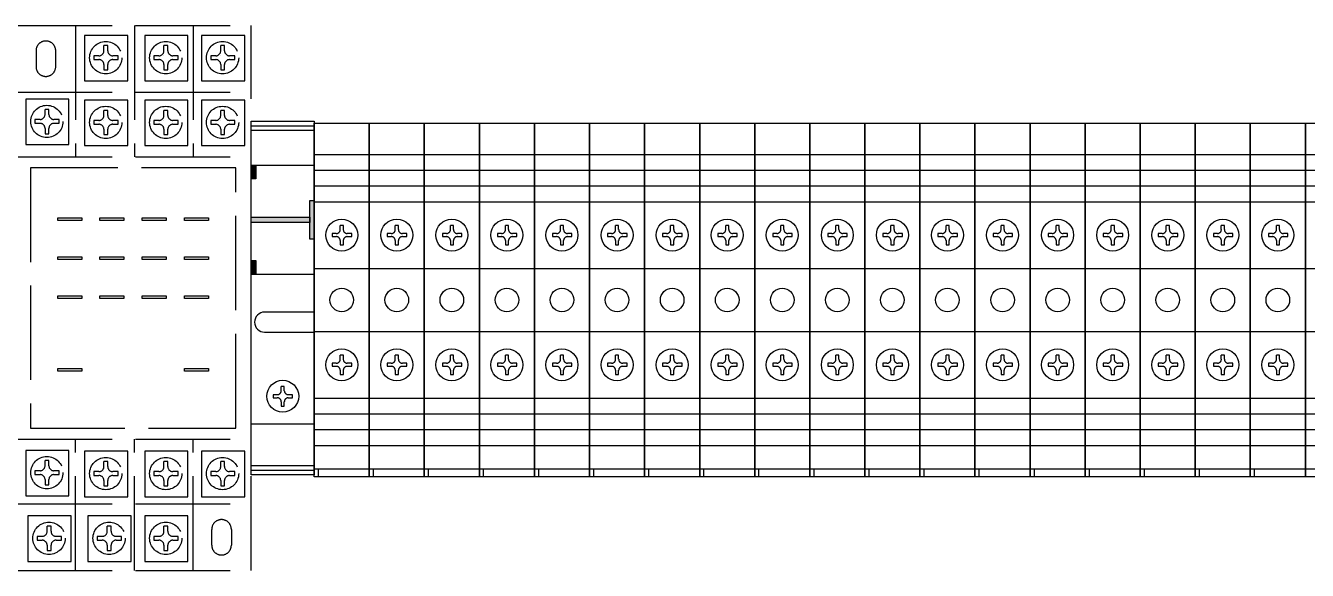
# Model space of a CAD drawing. Extents: x 384754 to 385554, y 356566 to 358766.
# Drawn here: x 384922.7 to 385085.6, y 357571.3 to 357640.6 of the extents above; entities that cross this region are included whole.
import ezdxf

# ---------------------------------------------------------------- set-up
doc = ezdxf.new("R2010")
doc.units = 0
doc.header["$MEASUREMENT"] = 0
doc.linetypes.add('ACAD_ISO02W100', pattern=[15, 12, -3])
doc.layers.add('Layer1', color=7, linetype='Continuous')
doc.layers.add('文字', color=3, linetype='Continuous')

# ---------------------------------------------------------------- blocks, each defined once
blk = doc.blocks.new('339475243e6b6dd27-0a2e-4fa5-8698-91952092dc43')
for points in [[(4.76, 79.85), (4.76, 80.45), (3.01, 80.45), (3.01, 79.85)], [(9.62, 73), (10.28, 73), (10.28, 80.45), (9.62, 80.45)], [(15.15, 80.45), (15.15, 79.85), (16.9, 79.85), (16.9, 80.45)], [(7.5, 73), (7.5, 72.45), (12.4, 72.45), (12.4, 73)]]:
    blk.add_hatch(color=7).paths.add_polyline_path(points)
at = {"color": 0}
for p, q in [((-21.91, 80.45), (-21.91, 72.45)), ((-21.31, 80.45), (-21.31, 72.45)), ((-16.02, 80.45), (-16.02, 72.45)), ((21.33, 80.45), (21.33, 72.45)), ((21.92, 80.45), (21.92, 72.45)), ((-4.35, 78.75), (-4.35, 72.45)), ((-1.78, 78.75), (-1.78, 72.45))]:
    blk.add_line(p, q, dxfattribs=at)
at = {"color": 1}
for p, q in [((-21.75, 71.95), (-22.75, 71.95)), ((-21.75, 72.45), (-21.75, 65.45)), ((-18.75, 72.45), (-18.75, 65.45)), ((-16.75, 72.45), (-16.75, 65.45)), ((-14.75, 72.45), (-14.75, 65.45)), ((-12.75, 72.45), (-12.75, 65.45)), ((-4.25, 72.45), (-4.25, 65.45)), ((3.75, 72.45), (3.75, 65.45)), ((12.25, 72.45), (12.25, 65.45)), ((14.25, 72.45), (14.25, 65.45)), ((16.25, 72.45), (16.25, 65.45)), ((18.25, 72.45), (18.25, 65.45)), ((-21.75, 36.95), (-22.75, 36.95)), ((-21.75, 37.45), (-21.75, 30.44)), ((-18.75, 37.45), (-18.75, 30.44)), ((-16.75, 37.45), (-16.75, 30.44)), ((-14.75, 37.45), (-14.75, 30.44)), ((-12.75, 37.45), (-12.75, 30.44)), ((-4.25, 37.45), (-4.25, 30.44)), ((3.75, 37.45), (3.75, 30.44)), ((12.25, 37.45), (12.25, 30.44)), ((14.25, 37.45), (14.25, 30.44)), ((16.25, 37.45), (16.25, 30.44)), ((18.25, 37.45), (18.25, 30.44)), ((-21.75, 1.94), (-22.75, 1.94)), ((-21.75, 2.44), (-21.75, -4.56)), ((-18.75, 2.44), (-18.75, -4.56)), ((-16.75, 2.44), (-16.75, -4.56)), ((-14.75, 2.44), (-14.75, -4.56)), ((-12.75, 2.44), (-12.75, -4.56)), ((-4.25, 2.44), (-4.25, -4.56)), ((3.75, 2.44), (3.75, -4.56)), ((12.25, 2.44), (12.25, -4.56)), ((14.25, 2.44), (14.25, -4.56)), ((16.25, 2.44), (16.25, -4.56)), ((18.25, 2.44), (18.25, -4.56)), ((-21.75, -32.57), (-21.75, -39.57)), ((-18.75, -32.57), (-18.75, -39.57)), ((-16.75, -32.57), (-16.75, -39.57)), ((-14.75, -32.57), (-14.75, -39.57)), ((-12.75, -32.57), (-12.75, -39.57)), ((-4.25, -32.57), (-4.25, -39.57)), ((3.75, -32.57), (3.75, -39.57)), ((12.25, -32.57), (12.25, -39.57)), ((14.25, -32.57), (14.25, -39.57)), ((16.25, -32.57), (16.25, -39.57)), ((18.25, -32.57), (18.25, -39.57)), ((-21.75, -33.07), (-22.75, -33.07))]:
    blk.add_line(p, q, dxfattribs=at)
at = {"color": 7}
for p, q in [((-21.75, 65.45), (-21.75, 58.45)), ((-18.75, 65.45), (-18.75, 58.45)), ((-16.75, 65.45), (-16.75, 58.45)), ((-14.75, 65.45), (-14.75, 58.45)), ((-12.75, 65.45), (-12.75, 58.45)), ((-4.25, 65.45), (-4.25, 58.45)), ((3.75, 65.45), (3.75, 58.45)), ((12.25, 65.45), (12.25, 58.45)), ((14.25, 65.45), (14.25, 58.45)), ((16.25, 65.45), (16.25, 58.45)), ((18.25, 65.45), (18.25, 58.45)), ((-21.75, 64.95), (-22.75, 64.95)), ((-21.75, 50.95), (-22.75, 50.95)), ((-21.75, 51.45), (-21.75, 44.45)), ((-18.75, 51.45), (-18.75, 44.45)), ((-16.75, 51.45), (-16.75, 44.45)), ((-14.75, 51.45), (-14.75, 44.45)), ((-12.75, 51.45), (-12.75, 44.45)), ((-4.25, 51.45), (-4.25, 44.45)), ((3.75, 51.45), (3.75, 44.45)), ((12.25, 51.45), (12.25, 44.45)), ((14.25, 51.45), (14.25, 44.45)), ((16.25, 51.45), (16.25, 44.45)), ((18.25, 51.45), (18.25, 44.45)), ((-21.75, 29.94), (-22.75, 29.94)), ((-21.75, 30.44), (-21.75, 23.44)), ((-18.75, 30.44), (-18.75, 23.44)), ((-16.75, 30.44), (-16.75, 23.44)), ((-14.75, 30.44), (-14.75, 23.44)), ((-12.75, 30.44), (-12.75, 23.44)), ((-4.25, 30.44), (-4.25, 23.44)), ((3.75, 30.44), (3.75, 23.44)), ((12.25, 30.44), (12.25, 23.44)), ((14.25, 30.44), (14.25, 23.44)), ((16.25, 30.44), (16.25, 23.44)), ((18.25, 30.44), (18.25, 23.44)), ((-21.75, 16.44), (-21.75, 9.44)), ((-18.75, 16.44), (-18.75, 9.44)), ((-16.75, 16.44), (-16.75, 9.44)), ((-14.75, 16.44), (-14.75, 9.44)), ((-12.75, 16.44), (-12.75, 9.44)), ((-4.25, 16.44), (-4.25, 9.44)), ((3.75, 16.44), (3.75, 9.44)), ((12.25, 16.44), (12.25, 9.44)), ((14.25, 16.44), (14.25, 9.44)), ((16.25, 16.44), (16.25, 9.44)), ((18.25, 16.44), (18.25, 9.44)), ((-21.75, 15.94), (-22.75, 15.94)), ((-21.75, -4.56), (-21.75, -11.56)), ((-18.75, -4.56), (-18.75, -11.56)), ((-16.75, -4.56), (-16.75, -11.56)), ((-14.75, -4.56), (-14.75, -11.56)), ((-12.75, -4.56), (-12.75, -11.56)), ((-4.25, -4.56), (-4.25, -11.56)), ((3.75, -4.56), (3.75, -11.56)), ((12.25, -4.56), (12.25, -11.56)), ((14.25, -4.56), (14.25, -11.56)), ((16.25, -4.56), (16.25, -11.56)), ((18.25, -4.56), (18.25, -11.56)), ((-21.75, -5.06), (-22.75, -5.06)), ((-21.75, -19.07), (-22.75, -19.07)), ((-21.75, -18.57), (-21.75, -25.57)), ((-18.75, -18.57), (-18.75, -25.57)), ((-16.75, -18.57), (-16.75, -25.57)), ((-14.75, -18.57), (-14.75, -25.57)), ((-12.75, -18.57), (-12.75, -25.57)), ((-4.25, -18.57), (-4.25, -25.57)), ((3.75, -18.57), (3.75, -25.57)), ((12.25, -18.57), (12.25, -25.57)), ((14.25, -18.57), (14.25, -25.57)), ((16.25, -18.57), (16.25, -25.57)), ((18.25, -18.57), (18.25, -25.57)), ((-21.75, -40.07), (-22.75, -40.07)), ((-21.75, -39.57), (-21.75, -46.57)), ((-18.75, -39.57), (-18.75, -46.57)), ((-16.75, -39.57), (-16.75, -46.57)), ((-14.75, -39.57), (-14.75, -46.57)), ((-12.75, -39.57), (-12.75, -46.57)), ((-4.25, -39.57), (-4.25, -46.57)), ((3.75, -39.57), (3.75, -46.57)), ((12.25, -39.57), (12.25, -46.57)), ((14.25, -39.57), (14.25, -46.57)), ((16.25, -39.57), (16.25, -46.57)), ((18.25, -39.57), (18.25, -46.57)), ((-21.75, -53.57), (-21.75, -60.57)), ((-18.75, -53.57), (-18.75, -60.57)), ((-16.75, -53.57), (-16.75, -60.57)), ((-14.75, -53.57), (-14.75, -60.57)), ((-12.75, -53.57), (-12.75, -60.57)), ((-4.25, -53.57), (-4.25, -60.57)), ((3.75, -53.57), (3.75, -60.57)), ((12.25, -53.57), (12.25, -60.57)), ((14.25, -53.57), (14.25, -60.57)), ((16.25, -53.57), (16.25, -60.57)), ((18.25, -53.57), (18.25, -60.57))]:
    blk.add_line(p, q, dxfattribs=at)
at = {"color": 4}
for p, q in [((-21.75, 57.95), (-22.75, 57.95)), ((-21.75, 58.45), (-21.75, 51.45)), ((-18.75, 58.45), (-18.75, 51.45)), ((-16.75, 58.45), (-16.75, 51.45)), ((-14.75, 58.45), (-14.75, 51.45)), ((-12.75, 58.45), (-12.75, 51.45)), ((-4.25, 58.45), (-4.25, 51.45)), ((3.75, 58.45), (3.75, 51.45)), ((12.25, 58.45), (12.25, 51.45)), ((14.25, 58.45), (14.25, 51.45)), ((16.25, 58.45), (16.25, 51.45)), ((18.25, 58.45), (18.25, 51.45)), ((-21.75, 22.94), (-22.75, 22.94)), ((-21.75, 23.44), (-21.75, 16.44)), ((-18.75, 23.44), (-18.75, 16.44)), ((-16.75, 23.44), (-16.75, 16.44)), ((-14.75, 23.44), (-14.75, 16.44)), ((-12.75, 23.44), (-12.75, 16.44)), ((-4.25, 23.44), (-4.25, 16.44)), ((3.75, 23.44), (3.75, 16.44)), ((12.25, 23.44), (12.25, 16.44)), ((14.25, 23.44), (14.25, 16.44)), ((16.25, 23.44), (16.25, 16.44)), ((18.25, 23.44), (18.25, 16.44)), ((-21.75, -12.06), (-22.75, -12.06)), ((-21.75, -11.56), (-21.75, -18.57)), ((-18.75, -11.56), (-18.75, -18.57)), ((-16.75, -11.56), (-16.75, -18.57)), ((-14.75, -11.56), (-14.75, -18.57)), ((-12.75, -11.56), (-12.75, -18.57)), ((-4.25, -11.56), (-4.25, -18.57)), ((3.75, -11.56), (3.75, -18.57)), ((12.25, -11.56), (12.25, -18.57)), ((14.25, -11.56), (14.25, -18.57)), ((16.25, -11.56), (16.25, -18.57)), ((18.25, -11.56), (18.25, -18.57)), ((-21.75, -47.07), (-22.75, -47.07)), ((-21.75, -46.57), (-21.75, -53.57)), ((-18.75, -46.57), (-18.75, -53.57)), ((-16.75, -46.57), (-16.75, -53.57)), ((-14.75, -46.57), (-14.75, -53.57)), ((-12.75, -46.57), (-12.75, -53.57)), ((-4.25, -46.57), (-4.25, -53.57)), ((3.75, -46.57), (3.75, -53.57)), ((12.25, -46.57), (12.25, -53.57)), ((14.25, -46.57), (14.25, -53.57)), ((16.25, -46.57), (16.25, -53.57)), ((18.25, -46.57), (18.25, -53.57))]:
    blk.add_line(p, q, dxfattribs=at)
at = {"color": 3}
for p, q in [((-21.75, 44.45), (-21.75, 37.45)), ((-18.75, 44.45), (-18.75, 37.45)), ((-16.75, 44.45), (-16.75, 37.45)), ((-14.75, 44.45), (-14.75, 37.45)), ((-12.75, 44.45), (-12.75, 37.45)), ((-4.25, 44.45), (-4.25, 37.45)), ((3.75, 44.45), (3.75, 37.45)), ((12.25, 44.45), (12.25, 37.45)), ((14.25, 44.45), (14.25, 37.45)), ((16.25, 44.45), (16.25, 37.45)), ((18.25, 44.45), (18.25, 37.45)), ((-21.75, 43.95), (-22.75, 43.95)), ((-21.75, 8.94), (-22.75, 8.94)), ((-21.75, 9.44), (-21.75, 2.44)), ((-18.75, 9.44), (-18.75, 2.44)), ((-16.75, 9.44), (-16.75, 2.44)), ((-14.75, 9.44), (-14.75, 2.44)), ((-12.75, 9.44), (-12.75, 2.44)), ((-4.25, 9.44), (-4.25, 2.44)), ((3.75, 9.44), (3.75, 2.44)), ((12.25, 9.44), (12.25, 2.44)), ((14.25, 9.44), (14.25, 2.44)), ((16.25, 9.44), (16.25, 2.44)), ((18.25, 9.44), (18.25, 2.44)), ((-21.75, -26.07), (-22.75, -26.07)), ((-21.75, -25.57), (-21.75, -32.57)), ((-18.75, -25.57), (-18.75, -32.57)), ((-16.75, -25.57), (-16.75, -32.57)), ((-14.75, -25.57), (-14.75, -32.57)), ((-12.75, -25.57), (-12.75, -32.57)), ((-4.25, -25.57), (-4.25, -32.57)), ((3.75, -25.57), (3.75, -32.57)), ((12.25, -25.57), (12.25, -32.57)), ((14.25, -25.57), (14.25, -32.57)), ((16.25, -25.57), (16.25, -32.57)), ((18.25, -25.57), (18.25, -32.57))]:
    blk.add_line(p, q, dxfattribs=at)
at = {"color": 0, "elevation": 0}
for points in [[(22.5, 80.45), (22.5, 72.45), (-22.5, 72.45), (-22.5, 80.45)], [(16.9, 80.45), (16.9, 72.45), (3.01, 72.45), (3.01, 80.45)], [(4.76, 80.45), (4.76, 79.85), (3.01, 79.85), (3.01, 80.45)], [(10.28, 80.45), (10.28, 73), (9.62, 73), (9.62, 80.45)], [(16.9, 80.45), (16.9, 79.85), (15.15, 79.85), (15.15, 80.45)], [(12.4, 73), (12.4, 72.45), (7.5, 72.45), (7.5, 73)]]:
    blk.add_lwpolyline(points, close=True, dxfattribs=at)
at = {"color": 1, "elevation": 0}
for points in [[(22.25, 72.45), (22.25, 65.45), (-22.75, 65.45), (-22.75, 72.45)], [(22.25, 37.45), (22.25, 30.44), (-22.75, 30.44), (-22.75, 37.45)], [(22.25, 2.44), (22.25, -4.56), (-22.75, -4.56), (-22.75, 2.44)], [(22.25, -32.57), (22.25, -39.57), (-22.75, -39.57), (-22.75, -32.57)]]:
    blk.add_lwpolyline(points, close=True, dxfattribs=at)
at = {"color": 7, "elevation": 0}
for points in [[(22.25, 65.45), (22.25, 58.45), (-22.75, 58.45), (-22.75, 65.45)], [(22.25, 51.45), (22.25, 44.45), (-22.75, 44.45), (-22.75, 51.45)], [(22.25, 30.44), (22.25, 23.44), (-22.75, 23.44), (-22.75, 30.44)], [(22.25, 16.44), (22.25, 9.44), (-22.75, 9.44), (-22.75, 16.44)], [(22.25, -4.56), (22.25, -11.56), (-22.75, -11.56), (-22.75, -4.56)], [(22.25, -18.57), (22.25, -25.57), (-22.75, -25.57), (-22.75, -18.57)], [(22.25, -39.57), (22.25, -46.57), (-22.75, -46.57), (-22.75, -39.57)], [(22.25, -53.57), (22.25, -60.57), (-22.75, -60.57), (-22.75, -53.57)]]:
    blk.add_lwpolyline(points, close=True, dxfattribs=at)
at = {"color": 4, "elevation": 0}
for points in [[(22.25, 58.45), (22.25, 51.45), (-22.75, 51.45), (-22.75, 58.45)], [(22.25, 23.44), (22.25, 16.44), (-22.75, 16.44), (-22.75, 23.44)], [(22.25, -11.56), (22.25, -18.57), (-22.75, -18.57), (-22.75, -11.56)], [(22.25, -46.57), (22.25, -53.57), (-22.75, -53.57), (-22.75, -46.57)]]:
    blk.add_lwpolyline(points, close=True, dxfattribs=at)
at = {"color": 3, "elevation": 0}
for points in [[(22.25, 44.45), (22.25, 37.45), (-22.75, 37.45), (-22.75, 44.45)], [(22.25, 9.44), (22.25, 2.44), (-22.75, 2.44), (-22.75, 9.44)], [(22.25, -25.57), (22.25, -32.57), (-22.75, -32.57), (-22.75, -25.57)]]:
    blk.add_lwpolyline(points, close=True, dxfattribs=at)
at = {"color": 1}
for centre in [(-0.25, 68.95), (-0.25, 33.94), (-0.25, -1.06), (-0.25, -36.07)]:
    blk.add_circle(centre, 1.5, dxfattribs=at)
at = {"color": 7}
for centre in [(-0.25, 61.95), (-0.25, 47.95), (-0.25, 26.94), (-0.25, 12.94), (-0.25, -8.06), (-0.25, -22.07), (-0.25, -43.07)]:
    blk.add_circle(centre, 1.5, dxfattribs=at)
at = {"color": 4}
for centre in [(-0.25, 54.95), (-0.25, 19.94), (-0.25, -15.07), (-0.25, -50.07)]:
    blk.add_circle(centre, 1.5, dxfattribs=at)
at = {"color": 3}
for centre in [(-0.25, 40.95), (-0.25, 5.94), (-0.25, -29.07)]:
    blk.add_circle(centre, 1.5, dxfattribs=at)
at = {"color": 0}
blk.add_arc((-3.07, 78.75), 1.28, 0, 180, dxfattribs=at)
at = {"layer": 'Layer1', "color": 7, "lineweight": -3, "ltscale": 50}
for centre in [(-12.5, 76.45), (-8.5, 61.95), (8, 61.95), (-8.5, 47.95), (8, 47.95), (-8.5, 26.94), (8, 26.94), (-8.5, 12.94), (8, 12.94), (-8.5, -8.06), (8, -8.06), (-8.5, -22.07), (8, -22.07), (-8.5, -43.07), (8, -43.07)]:
    blk.add_circle(centre, 2.03, dxfattribs=at)
at = {"layer": 'Layer1', "color": 1, "lineweight": -3, "ltscale": 50}
for centre in [(-8.5, 68.95), (8, 68.95), (-8.5, 33.94), (8, 33.94), (-8.5, -1.06), (8, -1.06), (-8.5, -36.07), (8, -36.07)]:
    blk.add_circle(centre, 2.03, dxfattribs=at)
at = {"layer": 'Layer1', "color": 4, "lineweight": -3, "ltscale": 50}
for centre in [(-8.5, 54.95), (8, 54.95), (-8.5, 19.94), (8, 19.94), (-8.5, -15.07), (8, -15.07), (-8.5, -50.07), (8, -50.07)]:
    blk.add_circle(centre, 2.03, dxfattribs=at)
at = {"layer": 'Layer1', "color": 3, "lineweight": -3, "ltscale": 50}
for centre in [(-8.5, 40.95), (8, 40.95), (-8.5, 5.94), (8, 5.94), (-8.5, -29.07), (8, -29.07)]:
    blk.add_circle(centre, 2.03, dxfattribs=at)
at = {"layer": '文字', "color": 0, "linetype": 'ACAD_ISO02W100'}
for p, q in [((-34.65, 110.15), (-34.65, 80.45)), ((-34.65, 110.15), (-34.65, 80.45)), ((-26.18, 110.15), (-26.18, 80.45)), ((-17.96, 110.15), (-17.96, 80.45)), ((17.96, 110.15), (17.96, 80.45)), ((26.18, 110.15), (26.18, 80.45)), ((34.65, 110.15), (34.65, 80.45)), ((-30.81, 107.67), (-30.81, 107.04)), ((-30.32, 107.67), (-30.81, 107.67)), ((-30.32, 107.04), (-30.32, 107.67)), ((-22.46, 107.95), (-22.46, 107.31)), ((-21.97, 107.95), (-22.46, 107.95)), ((-21.97, 107.31), (-21.97, 107.95)), ((22.22, 107.95), (22.22, 107.31)), ((22.71, 107.95), (22.22, 107.95)), ((22.71, 107.31), (22.71, 107.95)), ((-31.45, 106.4), (-32.13, 106.4)), ((-32.13, 106.4), (-32.13, 105.91)), ((-30.32, 106.4), (-30.32, 106.4)), ((-29.68, 106.4), (-29.04, 106.4)), ((-29.04, 105.91), (-29.04, 106.4)), ((-23.1, 106.67), (-23.78, 106.67)), ((-23.78, 106.67), (-23.78, 106.18)), ((-23.78, 106.18), (-23.1, 106.18)), ((-21.97, 106.67), (-21.97, 106.67)), ((-21.34, 106.67), (-20.69, 106.67)), ((-21.34, 106.18), (-20.69, 106.18)), ((-20.69, 106.18), (-20.69, 106.67)), ((21.58, 106.67), (20.9, 106.67)), ((20.9, 106.67), (20.9, 106.18)), ((20.9, 106.18), (21.58, 106.18)), ((22.71, 106.67), (22.71, 106.67)), ((23.35, 106.67), (23.99, 106.67)), ((23.35, 106.18), (23.99, 106.18)), ((23.99, 106.18), (23.99, 106.67)), ((-32.13, 105.91), (-31.45, 105.91)), ((-30.81, 105.27), (-30.81, 104.58)), ((-30.81, 104.58), (-30.32, 104.58)), ((-30.32, 104.58), (-30.32, 105.27)), ((-29.68, 105.91), (-29.04, 105.91)), ((-22.46, 105.54), (-22.46, 104.86)), ((-22.46, 104.86), (-21.97, 104.86)), ((-21.97, 104.86), (-21.97, 105.54)), ((22.22, 105.54), (22.22, 104.86)), ((22.22, 104.86), (22.71, 104.86)), ((22.71, 104.86), (22.71, 105.54)), ((-34.65, 102.79), (-17.96, 102.79)), ((34.65, 102.79), (17.96, 102.79)), ((-30.81, 100.04), (-30.81, 99.4)), ((-30.32, 100.04), (-30.81, 100.04)), ((-30.32, 99.4), (-30.32, 100.04)), ((-22.58, 100.46), (-22.58, 99.82)), ((-22.09, 100.46), (-22.58, 100.46)), ((-22.09, 99.82), (-22.09, 100.46)), ((22.1, 100.46), (22.1, 99.82)), ((22.59, 100.46), (22.1, 100.46)), ((22.59, 99.82), (22.59, 100.46)), ((30.33, 100.46), (30.33, 99.82)), ((30.82, 100.46), (30.33, 100.46)), ((30.82, 99.82), (30.82, 100.46)), ((-31.45, 98.76), (-32.13, 98.76)), ((-32.13, 98.76), (-32.13, 98.27)), ((-32.13, 98.27), (-31.45, 98.27)), ((-30.32, 98.76), (-30.32, 98.76)), ((-29.68, 98.76), (-29.04, 98.76)), ((-29.68, 98.27), (-29.04, 98.27)), ((-29.04, 98.27), (-29.04, 98.76)), ((-23.22, 99.19), (-23.9, 99.19)), ((-23.9, 99.19), (-23.9, 98.7)), ((-23.9, 98.7), (-23.22, 98.7)), ((-22.58, 98.06), (-22.58, 97.37)), ((-22.09, 99.19), (-22.09, 99.19)), ((-22.09, 97.37), (-22.09, 98.06)), ((-21.45, 99.19), (-20.81, 99.19)), ((-21.45, 98.7), (-20.81, 98.7)), ((-20.81, 98.7), (-20.81, 99.19)), ((21.46, 99.19), (20.78, 99.19)), ((20.78, 99.19), (20.78, 98.7)), ((20.78, 98.7), (21.46, 98.7)), ((22.1, 98.06), (22.1, 97.37)), ((22.59, 99.19), (22.59, 99.19)), ((22.59, 97.37), (22.59, 98.06)), ((23.23, 99.19), (23.87, 99.19)), ((23.23, 98.7), (23.87, 98.7)), ((23.87, 98.7), (23.87, 99.19)), ((29.69, 99.19), (29.01, 99.19)), ((29.01, 99.19), (29.01, 98.7)), ((29.01, 98.7), (29.69, 98.7)), ((30.33, 98.06), (30.33, 97.37)), ((30.82, 99.19), (30.82, 99.19)), ((30.82, 97.37), (30.82, 98.06)), ((31.45, 99.19), (32.1, 99.19)), ((31.45, 98.7), (32.1, 98.7)), ((32.1, 98.7), (32.1, 99.19)), ((-30.81, 97.63), (-30.81, 96.94)), ((-30.81, 96.94), (-30.32, 96.94)), ((-30.32, 96.94), (-30.32, 97.63)), ((-22.58, 97.37), (-22.09, 97.37)), ((22.1, 97.37), (22.59, 97.37)), ((30.33, 97.37), (30.82, 97.37)), ((-34.65, 95.3), (-17.96, 95.3)), ((34.65, 95.3), (17.96, 95.3)), ((-31.45, 91.55), (-32.13, 91.55)), ((-32.13, 91.55), (-32.13, 91.06)), ((-30.81, 92.82), (-30.81, 92.19)), ((-30.32, 92.82), (-30.81, 92.82)), ((-30.32, 92.19), (-30.32, 92.82)), ((-30.32, 91.55), (-30.32, 91.55)), ((-29.68, 91.55), (-29.04, 91.55)), ((-29.04, 91.06), (-29.04, 91.55)), ((-23.22, 91.55), (-23.9, 91.55)), ((-23.9, 91.55), (-23.9, 91.06)), ((-22.58, 92.82), (-22.58, 92.19)), ((-22.09, 92.82), (-22.58, 92.82)), ((-22.09, 92.19), (-22.09, 92.82)), ((-22.09, 91.55), (-22.09, 91.55)), ((-21.45, 91.55), (-20.81, 91.55)), ((-20.81, 91.06), (-20.81, 91.55)), ((21.46, 91.55), (20.78, 91.55)), ((20.78, 91.55), (20.78, 91.06)), ((22.1, 92.82), (22.1, 92.19)), ((22.59, 92.82), (22.1, 92.82)), ((22.59, 92.19), (22.59, 92.82)), ((22.59, 91.55), (22.59, 91.55)), ((23.23, 91.55), (23.87, 91.55)), ((23.87, 91.06), (23.87, 91.55)), ((29.69, 91.55), (29.01, 91.55)), ((29.01, 91.55), (29.01, 91.06)), ((30.33, 92.82), (30.33, 92.19)), ((30.82, 92.82), (30.33, 92.82)), ((30.82, 92.19), (30.82, 92.82)), ((30.82, 91.55), (30.82, 91.55)), ((31.45, 91.55), (32.1, 91.55)), ((32.1, 91.06), (32.1, 91.55)), ((-32.13, 91.06), (-31.45, 91.06)), ((-30.81, 90.42), (-30.81, 89.73)), ((-30.81, 89.73), (-30.32, 89.73)), ((-30.32, 89.73), (-30.32, 90.42)), ((-29.68, 91.06), (-29.04, 91.06)), ((-23.9, 91.06), (-23.22, 91.06)), ((-22.58, 90.42), (-22.58, 89.73)), ((-22.58, 89.73), (-22.09, 89.73)), ((-22.09, 89.73), (-22.09, 90.42)), ((-21.45, 91.06), (-20.81, 91.06)), ((20.78, 91.06), (21.46, 91.06)), ((22.1, 90.42), (22.1, 89.73)), ((22.1, 89.73), (22.59, 89.73)), ((22.59, 89.73), (22.59, 90.42)), ((23.23, 91.06), (23.87, 91.06)), ((29.01, 91.06), (29.69, 91.06)), ((30.33, 90.42), (30.33, 89.73)), ((30.33, 89.73), (30.82, 89.73)), ((30.82, 89.73), (30.82, 90.42)), ((31.45, 91.06), (32.1, 91.06)), ((-34.65, 87.82), (-17.96, 87.82)), ((34.65, 87.82), (17.96, 87.82)), ((-22.58, 85.61), (-22.58, 84.97)), ((-22.09, 85.61), (-22.58, 85.61)), ((-22.09, 84.97), (-22.09, 85.61)), ((22.1, 85.61), (22.1, 84.97)), ((22.59, 85.61), (22.1, 85.61)), ((22.59, 84.97), (22.59, 85.61)), ((30.33, 85.61), (30.33, 84.97)), ((30.82, 85.61), (30.33, 85.61)), ((30.82, 84.97), (30.82, 85.61)), ((-23.22, 84.34), (-23.9, 84.34)), ((-23.9, 84.34), (-23.9, 83.85)), ((-23.9, 83.85), (-23.22, 83.85)), ((-22.58, 83.21), (-22.58, 82.52)), ((-22.09, 84.34), (-22.09, 84.34)), ((-22.09, 82.52), (-22.09, 83.21)), ((-21.45, 84.34), (-20.81, 84.34)), ((-21.45, 83.85), (-20.81, 83.85)), ((-20.81, 83.85), (-20.81, 84.34)), ((21.46, 84.34), (20.78, 84.34)), ((20.78, 84.34), (20.78, 83.85)), ((20.78, 83.85), (21.46, 83.85)), ((22.1, 83.21), (22.1, 82.52)), ((22.59, 84.34), (22.59, 84.34)), ((22.59, 82.52), (22.59, 83.21)), ((23.23, 84.34), (23.87, 84.34)), ((23.23, 83.85), (23.87, 83.85)), ((23.87, 83.85), (23.87, 84.34)), ((29.69, 84.34), (29.01, 84.34)), ((29.01, 84.34), (29.01, 83.85)), ((29.01, 83.85), (29.69, 83.85)), ((30.33, 83.21), (30.33, 82.52)), ((30.82, 84.34), (30.82, 84.34)), ((30.82, 82.52), (30.82, 83.21)), ((31.45, 84.34), (32.1, 84.34)), ((31.45, 83.85), (32.1, 83.85)), ((32.1, 83.85), (32.1, 84.34)), ((-22.58, 82.52), (-22.09, 82.52)), ((22.1, 82.52), (22.59, 82.52)), ((30.33, 82.52), (30.82, 82.52)), ((-34.65, 80.45), (34.65, 80.45))]:
    blk.add_line(p, q, dxfattribs=at)
at = {"layer": '文字', "color": 7, "linetype": 'ACAD_ISO02W100'}
for p, q in [((-13.2, 76.64), (-13.75, 76.64)), ((-13.75, 76.64), (-13.75, 76.25)), ((-12.69, 77.66), (-12.69, 77.15)), ((-12.3, 77.66), (-12.69, 77.66)), ((-12.3, 77.15), (-12.3, 77.66)), ((-11.79, 76.64), (-11.27, 76.64)), ((-11.27, 76.25), (-11.27, 76.64)), ((-13.75, 76.25), (-13.2, 76.25)), ((-12.69, 75.74), (-12.69, 75.19)), ((-12.69, 75.19), (-12.3, 75.19)), ((-12.3, 75.19), (-12.3, 75.74)), ((-11.79, 76.25), (-11.27, 76.25)), ((-9.2, 62.14), (-9.75, 62.14)), ((-9.75, 62.14), (-9.75, 61.74)), ((-8.69, 63.16), (-8.69, 62.65)), ((-8.3, 63.16), (-8.69, 63.16)), ((-8.3, 62.65), (-8.3, 63.16)), ((-7.79, 62.14), (-7.27, 62.14)), ((-7.27, 61.74), (-7.27, 62.14)), ((7.3, 62.14), (6.75, 62.14)), ((6.75, 62.14), (6.75, 61.74)), ((7.81, 63.16), (7.81, 62.65)), ((8.2, 63.16), (7.81, 63.16)), ((8.2, 62.65), (8.2, 63.16)), ((8.71, 62.14), (9.23, 62.14)), ((9.23, 61.74), (9.23, 62.14)), ((-9.75, 61.74), (-9.2, 61.74)), ((-8.69, 61.23), (-8.69, 60.68)), ((-8.69, 60.68), (-8.3, 60.68)), ((-8.3, 60.68), (-8.3, 61.23)), ((-7.79, 61.74), (-7.27, 61.74)), ((6.75, 61.74), (7.3, 61.74)), ((7.81, 61.23), (7.81, 60.68)), ((7.81, 60.68), (8.2, 60.68)), ((8.2, 60.68), (8.2, 61.23)), ((8.71, 61.74), (9.23, 61.74)), ((-8.69, 49.15), (-8.69, 48.64)), ((-8.3, 49.15), (-8.69, 49.15)), ((-8.3, 48.64), (-8.3, 49.15)), ((7.81, 49.15), (7.81, 48.64)), ((8.2, 49.15), (7.81, 49.15)), ((8.2, 48.64), (8.2, 49.15)), ((-9.2, 48.13), (-9.75, 48.13)), ((-9.75, 48.13), (-9.75, 47.74)), ((-9.75, 47.74), (-9.2, 47.74)), ((-7.79, 48.13), (-7.27, 48.13)), ((-7.79, 47.74), (-7.27, 47.74)), ((-7.27, 47.74), (-7.27, 48.13)), ((7.3, 48.13), (6.75, 48.13)), ((6.75, 48.13), (6.75, 47.74)), ((6.75, 47.74), (7.3, 47.74)), ((8.71, 48.13), (9.23, 48.13)), ((8.71, 47.74), (9.23, 47.74)), ((9.23, 47.74), (9.23, 48.13)), ((-8.69, 47.23), (-8.69, 46.68)), ((-8.69, 46.68), (-8.3, 46.68)), ((-8.3, 46.68), (-8.3, 47.23)), ((7.81, 47.23), (7.81, 46.68)), ((7.81, 46.68), (8.2, 46.68)), ((8.2, 46.68), (8.2, 47.23)), ((-8.69, 28.15), (-8.69, 27.64)), ((-8.3, 28.15), (-8.69, 28.15)), ((-8.3, 27.64), (-8.3, 28.15)), ((7.81, 28.15), (7.81, 27.64)), ((8.2, 28.15), (7.81, 28.15)), ((8.2, 27.64), (8.2, 28.15)), ((-9.2, 27.13), (-9.75, 27.13)), ((-9.75, 27.13), (-9.75, 26.74)), ((-9.75, 26.74), (-9.2, 26.74)), ((-8.69, 26.23), (-8.69, 25.68)), ((-8.3, 25.68), (-8.3, 26.23)), ((-7.79, 27.13), (-7.27, 27.13)), ((-7.79, 26.74), (-7.27, 26.74)), ((-7.27, 26.74), (-7.27, 27.13)), ((7.3, 27.13), (6.75, 27.13)), ((6.75, 27.13), (6.75, 26.74)), ((6.75, 26.74), (7.3, 26.74)), ((7.81, 26.23), (7.81, 25.68)), ((8.2, 25.68), (8.2, 26.23)), ((8.71, 27.13), (9.23, 27.13)), ((8.71, 26.74), (9.23, 26.74)), ((9.23, 26.74), (9.23, 27.13)), ((-8.69, 25.68), (-8.3, 25.68)), ((7.81, 25.68), (8.2, 25.68)), ((-9.2, 13.13), (-9.75, 13.13)), ((-9.75, 13.13), (-9.75, 12.73)), ((-8.69, 14.15), (-8.69, 13.64)), ((-8.3, 14.15), (-8.69, 14.15)), ((-8.3, 13.64), (-8.3, 14.15)), ((-7.79, 13.13), (-7.27, 13.13)), ((-7.27, 12.73), (-7.27, 13.13)), ((7.3, 13.13), (6.75, 13.13)), ((6.75, 13.13), (6.75, 12.73)), ((7.81, 14.15), (7.81, 13.64)), ((8.2, 14.15), (7.81, 14.15)), ((8.2, 13.64), (8.2, 14.15)), ((8.71, 13.13), (9.23, 13.13)), ((9.23, 12.73), (9.23, 13.13)), ((-9.75, 12.73), (-9.2, 12.73)), ((-8.69, 12.22), (-8.69, 11.67)), ((-8.69, 11.67), (-8.3, 11.67)), ((-8.3, 11.67), (-8.3, 12.22)), ((-7.79, 12.73), (-7.27, 12.73)), ((6.75, 12.73), (7.3, 12.73)), ((7.81, 12.22), (7.81, 11.67)), ((7.81, 11.67), (8.2, 11.67)), ((8.2, 11.67), (8.2, 12.22)), ((8.71, 12.73), (9.23, 12.73)), ((-9.2, -7.88), (-9.75, -7.88)), ((-9.75, -7.88), (-9.75, -8.27)), ((-8.69, -6.86), (-8.69, -7.37)), ((-8.3, -6.86), (-8.69, -6.86)), ((-8.3, -7.37), (-8.3, -6.86)), ((-7.79, -7.88), (-7.28, -7.88)), ((-7.28, -8.27), (-7.28, -7.88)), ((7.3, -7.88), (6.75, -7.88)), ((6.75, -7.88), (6.75, -8.27)), ((7.81, -6.86), (7.81, -7.37)), ((8.2, -6.86), (7.81, -6.86)), ((8.2, -7.37), (8.2, -6.86)), ((8.71, -7.88), (9.22, -7.88)), ((9.22, -8.27), (9.22, -7.88)), ((-9.75, -8.27), (-9.2, -8.27)), ((-8.69, -8.78), (-8.69, -9.33)), ((-8.69, -9.33), (-8.3, -9.33)), ((-8.3, -9.33), (-8.3, -8.78)), ((-7.79, -8.27), (-7.28, -8.27)), ((6.75, -8.27), (7.3, -8.27)), ((7.81, -8.78), (7.81, -9.33)), ((7.81, -9.33), (8.2, -9.33)), ((8.2, -9.33), (8.2, -8.78)), ((8.71, -8.27), (9.22, -8.27)), ((-8.69, -20.86), (-8.69, -21.37)), ((-8.3, -20.86), (-8.69, -20.86)), ((-8.3, -21.37), (-8.3, -20.86)), ((7.81, -20.86), (7.81, -21.37)), ((8.2, -20.86), (7.81, -20.86)), ((8.2, -21.37), (8.2, -20.86)), ((-9.2, -21.88), (-9.75, -21.88)), ((-9.75, -21.88), (-9.75, -22.27)), ((-9.75, -22.27), (-9.2, -22.27)), ((-8.69, -22.78), (-8.69, -23.33)), ((-8.3, -23.33), (-8.3, -22.78)), ((-7.79, -21.88), (-7.28, -21.88)), ((-7.79, -22.27), (-7.28, -22.27)), ((-7.28, -22.27), (-7.28, -21.88)), ((7.3, -21.88), (6.75, -21.88)), ((6.75, -21.88), (6.75, -22.27)), ((6.75, -22.27), (7.3, -22.27)), ((7.81, -22.78), (7.81, -23.33)), ((8.2, -23.33), (8.2, -22.78)), ((8.71, -21.88), (9.22, -21.88)), ((8.71, -22.27), (9.22, -22.27)), ((9.22, -22.27), (9.22, -21.88)), ((-8.69, -23.33), (-8.3, -23.33)), ((7.81, -23.33), (8.2, -23.33)), ((-8.69, -41.87), (-8.69, -42.38)), ((-8.3, -41.87), (-8.69, -41.87)), ((-8.3, -42.38), (-8.3, -41.87)), ((7.81, -41.87), (7.81, -42.38)), ((8.2, -41.87), (7.81, -41.87)), ((8.2, -42.38), (8.2, -41.87)), ((-9.2, -42.88), (-9.75, -42.88)), ((-9.75, -42.88), (-9.75, -43.28)), ((-9.75, -43.28), (-9.2, -43.28)), ((-8.69, -43.79), (-8.69, -44.34)), ((-8.3, -44.34), (-8.3, -43.79)), ((-7.79, -42.88), (-7.28, -42.88)), ((-7.79, -43.28), (-7.28, -43.28)), ((-7.28, -43.28), (-7.28, -42.88)), ((7.3, -42.88), (6.75, -42.88)), ((6.75, -42.88), (6.75, -43.28)), ((6.75, -43.28), (7.3, -43.28)), ((7.81, -43.79), (7.81, -44.34)), ((8.2, -44.34), (8.2, -43.79)), ((8.71, -42.88), (9.22, -42.88)), ((8.71, -43.28), (9.22, -43.28)), ((9.22, -43.28), (9.22, -42.88)), ((-8.69, -44.34), (-8.3, -44.34)), ((7.81, -44.34), (8.2, -44.34))]:
    blk.add_line(p, q, dxfattribs=at)
at = {"layer": '文字', "color": 1, "linetype": 'ACAD_ISO02W100'}
for p, q in [((-8.69, 70.16), (-8.69, 69.65)), ((-8.3, 70.16), (-8.69, 70.16)), ((-8.3, 69.65), (-8.3, 70.16)), ((7.81, 70.16), (7.81, 69.65)), ((8.2, 70.16), (7.81, 70.16)), ((8.2, 69.65), (8.2, 70.16)), ((-9.2, 69.14), (-9.75, 69.14)), ((-9.75, 69.14), (-9.75, 68.74)), ((-9.75, 68.74), (-9.2, 68.74)), ((-7.79, 69.14), (-7.27, 69.14)), ((-7.79, 68.74), (-7.27, 68.74)), ((-7.27, 68.74), (-7.27, 69.14)), ((7.3, 69.14), (6.75, 69.14)), ((6.75, 69.14), (6.75, 68.74)), ((6.75, 68.74), (7.3, 68.74)), ((8.71, 69.14), (9.23, 69.14)), ((8.71, 68.74), (9.23, 68.74)), ((9.23, 68.74), (9.23, 69.14)), ((-8.69, 68.24), (-8.69, 67.68)), ((-8.69, 67.68), (-8.3, 67.68)), ((-8.3, 67.68), (-8.3, 68.24)), ((7.81, 68.24), (7.81, 67.68)), ((7.81, 67.68), (8.2, 67.68)), ((8.2, 67.68), (8.2, 68.24)), ((-8.69, 35.15), (-8.69, 34.64)), ((-8.3, 35.15), (-8.69, 35.15)), ((-8.3, 34.64), (-8.3, 35.15)), ((7.81, 35.15), (7.81, 34.64)), ((8.2, 35.15), (7.81, 35.15)), ((8.2, 34.64), (8.2, 35.15)), ((-9.2, 34.13), (-9.75, 34.13)), ((-9.75, 34.13), (-9.75, 33.74)), ((-9.75, 33.74), (-9.2, 33.74)), ((-8.69, 33.23), (-8.69, 32.68)), ((-8.69, 32.68), (-8.3, 32.68)), ((-8.3, 32.68), (-8.3, 33.23)), ((-7.79, 34.13), (-7.27, 34.13)), ((-7.79, 33.74), (-7.27, 33.74)), ((-7.27, 33.74), (-7.27, 34.13)), ((7.3, 34.13), (6.75, 34.13)), ((6.75, 34.13), (6.75, 33.74)), ((6.75, 33.74), (7.3, 33.74)), ((7.81, 33.23), (7.81, 32.68)), ((7.81, 32.68), (8.2, 32.68)), ((8.2, 32.68), (8.2, 33.23)), ((8.71, 34.13), (9.23, 34.13)), ((8.71, 33.74), (9.23, 33.74)), ((9.23, 33.74), (9.23, 34.13)), ((-8.69, 0.14), (-8.69, -0.37)), ((-8.3, 0.14), (-8.69, 0.14)), ((-8.3, -0.37), (-8.3, 0.14)), ((7.81, 0.14), (7.81, -0.37)), ((8.2, 0.14), (7.81, 0.14)), ((8.2, -0.37), (8.2, 0.14)), ((-9.2, -0.88), (-9.75, -0.88)), ((-9.75, -0.88), (-9.75, -1.27)), ((-9.75, -1.27), (-9.2, -1.27)), ((-7.79, -0.88), (-7.28, -0.88)), ((-7.79, -1.27), (-7.28, -1.27)), ((-7.28, -1.27), (-7.28, -0.88)), ((7.3, -0.88), (6.75, -0.88)), ((6.75, -0.88), (6.75, -1.27)), ((6.75, -1.27), (7.3, -1.27)), ((8.71, -0.88), (9.22, -0.88)), ((8.71, -1.27), (9.22, -1.27)), ((9.22, -1.27), (9.22, -0.88)), ((-8.69, -1.78), (-8.69, -2.33)), ((-8.69, -2.33), (-8.3, -2.33)), ((-8.3, -2.33), (-8.3, -1.78)), ((7.81, -1.78), (7.81, -2.33)), ((7.81, -2.33), (8.2, -2.33)), ((8.2, -2.33), (8.2, -1.78)), ((-8.69, -34.86), (-8.69, -35.37)), ((-8.3, -34.86), (-8.69, -34.86)), ((-8.3, -35.37), (-8.3, -34.86)), ((7.81, -34.86), (7.81, -35.37)), ((8.2, -34.86), (7.81, -34.86)), ((8.2, -35.37), (8.2, -34.86)), ((-9.2, -35.88), (-9.75, -35.88)), ((-9.75, -35.88), (-9.75, -36.28)), ((-9.75, -36.28), (-9.2, -36.28)), ((-8.69, -36.79), (-8.69, -37.34)), ((-8.69, -37.34), (-8.3, -37.34)), ((-8.3, -37.34), (-8.3, -36.79)), ((-7.79, -35.88), (-7.28, -35.88)), ((-7.79, -36.28), (-7.28, -36.28)), ((-7.28, -36.28), (-7.28, -35.88)), ((7.3, -35.88), (6.75, -35.88)), ((6.75, -35.88), (6.75, -36.28)), ((6.75, -36.28), (7.3, -36.28)), ((7.81, -36.79), (7.81, -37.34)), ((7.81, -37.34), (8.2, -37.34)), ((8.2, -37.34), (8.2, -36.79)), ((8.71, -35.88), (9.22, -35.88)), ((8.71, -36.28), (9.22, -36.28)), ((9.22, -36.28), (9.22, -35.88))]:
    blk.add_line(p, q, dxfattribs=at)
at = {"layer": '文字', "color": 4, "linetype": 'ACAD_ISO02W100'}
for p, q in [((-8.69, 56.15), (-8.69, 55.64)), ((-8.3, 56.15), (-8.69, 56.15)), ((-8.3, 55.64), (-8.3, 56.15)), ((7.81, 56.15), (7.81, 55.64)), ((8.2, 56.15), (7.81, 56.15)), ((8.2, 55.64), (8.2, 56.15)), ((-9.2, 55.14), (-9.75, 55.14)), ((-9.75, 55.14), (-9.75, 54.74)), ((-9.75, 54.74), (-9.2, 54.74)), ((-8.69, 54.23), (-8.69, 53.68)), ((-8.3, 53.68), (-8.3, 54.23)), ((-7.79, 55.14), (-7.27, 55.14)), ((-7.79, 54.74), (-7.27, 54.74)), ((-7.27, 54.74), (-7.27, 55.14)), ((7.3, 55.14), (6.75, 55.14)), ((6.75, 55.14), (6.75, 54.74)), ((6.75, 54.74), (7.3, 54.74)), ((7.81, 54.23), (7.81, 53.68)), ((8.2, 53.68), (8.2, 54.23)), ((8.71, 55.14), (9.23, 55.14)), ((8.71, 54.74), (9.23, 54.74)), ((9.23, 54.74), (9.23, 55.14)), ((-8.69, 53.68), (-8.3, 53.68)), ((7.81, 53.68), (8.2, 53.68)), ((-9.2, 20.13), (-9.75, 20.13)), ((-9.75, 20.13), (-9.75, 19.73)), ((-9.75, 19.73), (-9.2, 19.73)), ((-8.69, 21.15), (-8.69, 20.64)), ((-8.3, 21.15), (-8.69, 21.15)), ((-8.3, 20.64), (-8.3, 21.15)), ((-7.79, 20.13), (-7.27, 20.13)), ((-7.79, 19.73), (-7.27, 19.73)), ((-7.27, 19.73), (-7.27, 20.13)), ((7.3, 20.13), (6.75, 20.13)), ((6.75, 20.13), (6.75, 19.73)), ((6.75, 19.73), (7.3, 19.73)), ((7.81, 21.15), (7.81, 20.64)), ((8.2, 21.15), (7.81, 21.15)), ((8.2, 20.64), (8.2, 21.15)), ((8.71, 20.13), (9.23, 20.13)), ((8.71, 19.73), (9.23, 19.73)), ((9.23, 19.73), (9.23, 20.13)), ((-8.69, 19.22), (-8.69, 18.67)), ((-8.69, 18.67), (-8.3, 18.67)), ((-8.3, 18.67), (-8.3, 19.22)), ((7.81, 19.22), (7.81, 18.67)), ((7.81, 18.67), (8.2, 18.67)), ((8.2, 18.67), (8.2, 19.22)), ((-8.69, -13.86), (-8.69, -14.37)), ((-8.3, -13.86), (-8.69, -13.86)), ((-8.3, -14.37), (-8.3, -13.86)), ((7.81, -13.86), (7.81, -14.37)), ((8.2, -13.86), (7.81, -13.86)), ((8.2, -14.37), (8.2, -13.86)), ((-9.2, -14.88), (-9.75, -14.88)), ((-9.75, -14.88), (-9.75, -15.27)), ((-9.75, -15.27), (-9.2, -15.27)), ((-8.69, -15.78), (-8.69, -16.33)), ((-8.3, -16.33), (-8.3, -15.78)), ((-7.79, -14.88), (-7.28, -14.88)), ((-7.79, -15.27), (-7.28, -15.27)), ((-7.28, -15.27), (-7.28, -14.88)), ((7.3, -14.88), (6.75, -14.88)), ((6.75, -14.88), (6.75, -15.27)), ((6.75, -15.27), (7.3, -15.27)), ((7.81, -15.78), (7.81, -16.33)), ((8.2, -16.33), (8.2, -15.78)), ((8.71, -14.88), (9.22, -14.88)), ((8.71, -15.27), (9.22, -15.27)), ((9.22, -15.27), (9.22, -14.88)), ((-8.69, -16.33), (-8.3, -16.33)), ((7.81, -16.33), (8.2, -16.33)), ((-8.69, -48.87), (-8.69, -49.38)), ((-8.3, -48.87), (-8.69, -48.87)), ((-8.3, -49.38), (-8.3, -48.87)), ((7.81, -48.87), (7.81, -49.38)), ((8.2, -48.87), (7.81, -48.87)), ((8.2, -49.38), (8.2, -48.87)), ((-9.2, -49.89), (-9.75, -49.89)), ((-9.75, -49.89), (-9.75, -50.28)), ((-9.75, -50.28), (-9.2, -50.28)), ((-7.79, -49.89), (-7.28, -49.89)), ((-7.79, -50.28), (-7.28, -50.28)), ((-7.28, -50.28), (-7.28, -49.89)), ((7.3, -49.89), (6.75, -49.89)), ((6.75, -49.89), (6.75, -50.28)), ((6.75, -50.28), (7.3, -50.28)), ((8.71, -49.89), (9.22, -49.89)), ((8.71, -50.28), (9.22, -50.28)), ((9.22, -50.28), (9.22, -49.89)), ((-8.69, -50.79), (-8.69, -51.34)), ((-8.69, -51.34), (-8.3, -51.34)), ((-8.3, -51.34), (-8.3, -50.79)), ((7.81, -50.79), (7.81, -51.34)), ((7.81, -51.34), (8.2, -51.34)), ((8.2, -51.34), (8.2, -50.79))]:
    blk.add_line(p, q, dxfattribs=at)
at = {"layer": '文字', "color": 3, "linetype": 'ACAD_ISO02W100'}
for p, q in [((-9.2, 41.13), (-9.75, 41.13)), ((-9.75, 41.13), (-9.75, 40.74)), ((-8.69, 42.15), (-8.69, 41.64)), ((-8.3, 42.15), (-8.69, 42.15)), ((-8.3, 41.64), (-8.3, 42.15)), ((-7.79, 41.13), (-7.27, 41.13)), ((-7.27, 40.74), (-7.27, 41.13)), ((7.3, 41.13), (6.75, 41.13)), ((6.75, 41.13), (6.75, 40.74)), ((7.81, 42.15), (7.81, 41.64)), ((8.2, 42.15), (7.81, 42.15)), ((8.2, 41.64), (8.2, 42.15)), ((8.71, 41.13), (9.23, 41.13)), ((9.23, 40.74), (9.23, 41.13)), ((-9.75, 40.74), (-9.2, 40.74)), ((-8.69, 40.23), (-8.69, 39.68)), ((-8.69, 39.68), (-8.3, 39.68)), ((-8.3, 39.68), (-8.3, 40.23)), ((-7.79, 40.74), (-7.27, 40.74)), ((6.75, 40.74), (7.3, 40.74)), ((7.81, 40.23), (7.81, 39.68)), ((7.81, 39.68), (8.2, 39.68)), ((8.2, 39.68), (8.2, 40.23)), ((8.71, 40.74), (9.23, 40.74)), ((-8.69, 7.14), (-8.69, 6.63)), ((-8.3, 7.14), (-8.69, 7.14)), ((-8.3, 6.63), (-8.3, 7.14)), ((7.81, 7.14), (7.81, 6.63)), ((8.2, 7.14), (7.81, 7.14)), ((8.2, 6.63), (8.2, 7.14)), ((-9.2, 6.13), (-9.75, 6.13)), ((-9.75, 6.13), (-9.75, 5.73)), ((-9.75, 5.73), (-9.2, 5.73)), ((-8.69, 5.22), (-8.69, 4.67)), ((-8.3, 4.67), (-8.3, 5.22)), ((-7.79, 6.13), (-7.27, 6.13)), ((-7.79, 5.73), (-7.27, 5.73)), ((-7.27, 5.73), (-7.27, 6.13)), ((7.3, 6.13), (6.75, 6.13)), ((6.75, 6.13), (6.75, 5.73)), ((6.75, 5.73), (7.3, 5.73)), ((7.81, 5.22), (7.81, 4.67)), ((8.2, 4.67), (8.2, 5.22)), ((8.71, 6.13), (9.23, 6.13)), ((8.71, 5.73), (9.23, 5.73)), ((9.23, 5.73), (9.23, 6.13)), ((-8.69, 4.67), (-8.3, 4.67)), ((7.81, 4.67), (8.2, 4.67)), ((-9.2, -28.88), (-9.75, -28.88)), ((-9.75, -28.88), (-9.75, -29.28)), ((-9.75, -29.28), (-9.2, -29.28)), ((-8.69, -27.86), (-8.69, -28.37)), ((-8.3, -27.86), (-8.69, -27.86)), ((-8.3, -28.37), (-8.3, -27.86)), ((-7.79, -28.88), (-7.28, -28.88)), ((-7.79, -29.28), (-7.28, -29.28)), ((-7.28, -29.28), (-7.28, -28.88)), ((7.3, -28.88), (6.75, -28.88)), ((6.75, -28.88), (6.75, -29.28)), ((6.75, -29.28), (7.3, -29.28)), ((7.81, -27.86), (7.81, -28.37)), ((8.2, -27.86), (7.81, -27.86)), ((8.2, -28.37), (8.2, -27.86)), ((8.71, -28.88), (9.22, -28.88)), ((8.71, -29.28), (9.22, -29.28)), ((9.22, -29.28), (9.22, -28.88)), ((-8.69, -29.78), (-8.69, -30.34)), ((-8.69, -30.34), (-8.3, -30.34)), ((-8.3, -30.34), (-8.3, -29.78)), ((7.81, -29.78), (7.81, -30.34)), ((7.81, -30.34), (8.2, -30.34)), ((8.2, -30.34), (8.2, -29.78))]:
    blk.add_line(p, q, dxfattribs=at)
at = {"layer": '文字', "color": 0, "linetype": 'ACAD_ISO02W100', "elevation": 0}
for points in [[(-33.51, 108.85), (-33.51, 103.35), (-27.73, 103.35), (-27.73, 108.85)], [(-25.17, 109.12), (-25.17, 103.63), (-19.38, 103.63), (-19.38, 109.12)], [(-16.57, 108.51), (-16.55, 82.42), (16.57, 82.42), (16.57, 108.51)], [(19.51, 109.12), (19.51, 103.63), (25.3, 103.63), (25.3, 109.12)], [(-8.95, 105.06), (-8.95, 102.01), (-9.3, 102.01), (-9.3, 105.06)], [(0.28, 105.06), (0.28, 102.01), (-0.07, 102.01), (-0.07, 105.06)], [(5.24, 105.06), (5.24, 102.01), (4.89, 102.01), (4.89, 105.06)], [(10.19, 105.06), (10.19, 102.01), (9.84, 102.01), (9.84, 105.06)], [(-33.51, 101.21), (-33.51, 95.72), (-27.73, 95.72), (-27.73, 101.21)], [(-25.29, 101.64), (-25.29, 96.14), (-19.5, 96.14), (-19.5, 101.64)], [(19.39, 101.64), (19.39, 96.14), (25.18, 96.14), (25.18, 101.64)], [(27.62, 101.64), (27.62, 96.14), (33.41, 96.14), (33.41, 101.64)], [(0.28, 99.69), (0.28, 96.64), (-0.07, 96.64), (-0.07, 99.69)], [(5.24, 99.69), (5.24, 96.64), (4.89, 96.64), (4.89, 99.69)], [(10.19, 99.69), (10.19, 96.64), (9.84, 96.64), (9.84, 99.69)], [(-33.51, 94), (-33.51, 88.5), (-27.73, 88.5), (-27.73, 94)], [(-25.29, 94), (-25.29, 88.5), (-19.5, 88.5), (-19.5, 94)], [(0.28, 94.31), (0.28, 91.27), (-0.07, 91.27), (-0.07, 94.31)], [(5.24, 94.31), (5.24, 91.27), (4.89, 91.27), (4.89, 94.31)], [(10.19, 94.31), (10.19, 91.27), (9.84, 91.27), (9.84, 94.31)], [(19.39, 94), (19.39, 88.5), (25.18, 88.5), (25.18, 94)], [(27.62, 94), (27.62, 88.5), (33.41, 88.5), (33.41, 94)], [(-8.95, 88.94), (-8.95, 85.9), (-9.3, 85.9), (-9.3, 88.94)], [(0.28, 88.94), (0.28, 85.9), (-0.07, 85.9), (-0.07, 88.94)], [(5.24, 88.94), (5.24, 85.9), (4.89, 85.9), (4.89, 88.94)], [(10.19, 88.94), (10.19, 85.9), (9.84, 85.9), (9.84, 88.94)], [(-25.29, 86.79), (-25.29, 81.29), (-19.5, 81.29), (-19.5, 86.79)], [(19.39, 86.79), (19.39, 81.29), (25.18, 81.29), (25.18, 86.79)], [(27.62, 86.79), (27.62, 81.29), (33.41, 81.29), (33.41, 86.79)]]:
    blk.add_lwpolyline(points, close=True, dxfattribs=at)
for points in [[(28.19, 106.57), (28.19, 106.57, 0.414214), (29.44, 105.31), (31.44, 105.31, 0.414214), (32.69, 106.57), (32.69, 106.57, 0.414214), (31.44, 107.82), (29.44, 107.82, 0.414214)], [(-28.19, 84.23), (-28.19, 84.23, -0.414214), (-29.44, 82.98), (-31.44, 82.98, -0.414214), (-32.69, 84.23), (-32.69, 84.23, -0.414214), (-31.44, 85.48), (-29.44, 85.48, -0.414214)]]:
    blk.add_lwpolyline(points, format="xyb", close=True, dxfattribs=at)
at = {"layer": '文字', "color": 0, "linetype": 'ACAD_ISO02W100'}
for centre in [(-30.57, 106.17), (-22.22, 106.44), (22.46, 106.44), (-30.57, 98.53), (-22.34, 98.95), (22.34, 98.95), (30.57, 98.95), (-30.57, 91.32), (-22.34, 91.32), (22.34, 91.32), (30.57, 91.32), (-22.34, 84.1), (22.34, 84.1), (30.57, 84.1)]:
    blk.add_circle(centre, 2.05, dxfattribs=at)
for centre, start, end in [((-31.45, 107.04), 270, 0), ((-29.68, 107.04), 180, 270), ((-23.1, 107.31), 270, 0), ((-23.1, 105.54), 0, 90), ((-21.34, 107.31), 180, 270), ((-21.34, 105.54), 90, 180), ((21.58, 107.31), 270, 0), ((21.58, 105.54), 0, 90), ((23.35, 107.31), 180, 270), ((23.35, 105.54), 90, 180), ((-31.45, 105.27), 0, 90), ((-29.68, 105.27), 90, 180), ((-23.22, 99.82), 270, 0), ((-21.45, 99.82), 180, 270), ((21.46, 99.82), 270, 0), ((23.23, 99.82), 180, 270), ((29.69, 99.82), 270, 0), ((31.45, 99.82), 180, 270), ((-31.45, 99.4), 270, 0), ((-31.45, 97.63), 0, 90), ((-29.68, 99.4), 180, 270), ((-29.68, 97.63), 90, 180), ((-23.22, 98.06), 0, 90), ((-21.45, 98.06), 90, 180), ((21.46, 98.06), 0, 90), ((23.23, 98.06), 90, 180), ((29.69, 98.06), 0, 90), ((31.45, 98.06), 90, 180), ((-31.45, 92.19), 270, 0), ((-29.68, 92.19), 180, 270), ((-23.22, 92.19), 270, 0), ((-21.45, 92.19), 180, 270), ((21.46, 92.19), 270, 0), ((23.23, 92.19), 180, 270), ((29.69, 92.19), 270, 0), ((31.45, 92.19), 180, 270), ((-31.45, 90.42), 0, 90), ((-29.68, 90.42), 90, 180), ((-23.22, 90.42), 0, 90), ((-21.45, 90.42), 90, 180), ((21.46, 90.42), 0, 90), ((23.23, 90.42), 90, 180), ((29.69, 90.42), 0, 90), ((31.45, 90.42), 90, 180), ((-23.22, 84.97), 270, 0), ((-21.45, 84.97), 180, 270), ((21.46, 84.97), 270, 0), ((23.23, 84.97), 180, 270), ((29.69, 84.97), 270, 0), ((31.45, 84.97), 180, 270), ((-23.22, 83.21), 0, 90), ((-21.45, 83.21), 90, 180), ((21.46, 83.21), 0, 90), ((23.23, 83.21), 90, 180), ((29.69, 83.21), 0, 90), ((31.45, 83.21), 90, 180)]:
    blk.add_arc(centre, 0.637, start, end, dxfattribs=at)
at = {"layer": '文字', "color": 7, "linetype": 'ACAD_ISO02W100'}
for centre, start, end in [((-13.2, 77.15), 270, 0), ((-11.79, 77.15), 180, 270), ((-13.2, 75.74), 0, 90), ((-11.79, 75.74), 90, 180), ((-9.2, 62.65), 270, 0), ((-7.79, 62.65), 180, 270), ((7.3, 62.65), 270, 0), ((8.71, 62.65), 180, 270), ((-9.2, 61.23), 0, 90), ((-7.79, 61.23), 90, 180), ((7.3, 61.23), 0, 90), ((8.71, 61.23), 90, 180), ((-9.2, 48.64), 270, 0), ((-9.2, 47.23), 0, 90), ((-7.79, 48.64), 180, 270), ((-7.79, 47.23), 90, 180), ((7.3, 48.64), 270, 0), ((7.3, 47.23), 0, 90), ((8.71, 48.64), 180, 270), ((8.71, 47.23), 90, 180), ((-9.2, 27.64), 270, 0), ((-9.2, 26.23), 0, 90), ((-7.79, 27.64), 180, 270), ((-7.79, 26.23), 90, 180), ((7.3, 27.64), 270, 0), ((7.3, 26.23), 0, 90), ((8.71, 27.64), 180, 270), ((8.71, 26.23), 90, 180), ((-9.2, 13.64), 270, 0), ((-7.79, 13.64), 180, 270), ((7.3, 13.64), 270, 0), ((8.71, 13.64), 180, 270), ((-9.2, 12.22), 0, 90), ((-7.79, 12.22), 90, 180), ((7.3, 12.22), 0, 90), ((8.71, 12.22), 90, 180), ((-9.2, -7.37), 270, 0), ((-7.79, -7.37), 180, 270), ((7.3, -7.37), 270, 0), ((8.71, -7.37), 180, 270), ((-9.2, -8.78), 0, 90), ((-7.79, -8.78), 90, 180), ((7.3, -8.78), 0, 90), ((8.71, -8.78), 90, 180), ((-9.2, -21.37), 270, 0), ((-9.2, -22.78), 0, 90), ((-7.79, -21.37), 180, 270), ((-7.79, -22.78), 90, 180), ((7.3, -21.37), 270, 0), ((7.3, -22.78), 0, 90), ((8.71, -21.37), 180, 270), ((8.71, -22.78), 90, 180), ((-9.2, -42.38), 270, 0), ((-9.2, -43.79), 0, 90), ((-7.79, -42.38), 180, 270), ((-7.79, -43.79), 90, 180), ((7.3, -42.38), 270, 0), ((7.3, -43.79), 0, 90), ((8.71, -42.38), 180, 270), ((8.71, -43.79), 90, 180)]:
    blk.add_arc(centre, 0.509, start, end, dxfattribs=at)
at = {"layer": '文字', "color": 1, "linetype": 'ACAD_ISO02W100'}
for centre, start, end in [((-9.2, 69.65), 270, 0), ((-9.2, 68.24), 0, 90), ((-7.79, 69.65), 180, 270), ((-7.79, 68.24), 90, 180), ((7.3, 69.65), 270, 0), ((7.3, 68.24), 0, 90), ((8.71, 69.65), 180, 270), ((8.71, 68.24), 90, 180), ((-9.2, 34.64), 270, 0), ((-7.79, 34.64), 180, 270), ((7.3, 34.64), 270, 0), ((8.71, 34.64), 180, 270), ((-9.2, 33.23), 0, 90), ((-7.79, 33.23), 90, 180), ((7.3, 33.23), 0, 90), ((8.71, 33.23), 90, 180), ((-9.2, -0.37), 270, 0), ((-9.2, -1.78), 0, 90), ((-7.79, -0.37), 180, 270), ((-7.79, -1.78), 90, 180), ((7.3, -0.37), 270, 0), ((7.3, -1.78), 0, 90), ((8.71, -0.37), 180, 270), ((8.71, -1.78), 90, 180), ((-9.2, -35.37), 270, 0), ((-7.79, -35.37), 180, 270), ((7.3, -35.37), 270, 0), ((8.71, -35.37), 180, 270), ((-9.2, -36.79), 0, 90), ((-7.79, -36.79), 90, 180), ((7.3, -36.79), 0, 90), ((8.71, -36.79), 90, 180)]:
    blk.add_arc(centre, 0.509, start, end, dxfattribs=at)
at = {"layer": '文字', "color": 4, "linetype": 'ACAD_ISO02W100'}
for centre, start, end in [((-9.2, 55.64), 270, 0), ((-7.79, 55.64), 180, 270), ((7.3, 55.64), 270, 0), ((8.71, 55.64), 180, 270), ((-9.2, 54.23), 0, 90), ((-7.79, 54.23), 90, 180), ((7.3, 54.23), 0, 90), ((8.71, 54.23), 90, 180), ((-9.2, 20.64), 270, 0), ((-9.2, 19.22), 0, 90), ((-7.79, 20.64), 180, 270), ((-7.79, 19.22), 90, 180), ((7.3, 20.64), 270, 0), ((7.3, 19.22), 0, 90), ((8.71, 20.64), 180, 270), ((8.71, 19.22), 90, 180), ((-9.2, -14.37), 270, 0), ((-7.79, -14.37), 180, 270), ((7.3, -14.37), 270, 0), ((8.71, -14.37), 180, 270), ((-9.2, -15.78), 0, 90), ((-7.79, -15.78), 90, 180), ((7.3, -15.78), 0, 90), ((8.71, -15.78), 90, 180), ((-9.2, -49.38), 270, 0), ((-9.2, -50.79), 0, 90), ((-7.79, -49.38), 180, 270), ((-7.79, -50.79), 90, 180), ((7.3, -49.38), 270, 0), ((7.3, -50.79), 0, 90), ((8.71, -49.38), 180, 270), ((8.71, -50.79), 90, 180)]:
    blk.add_arc(centre, 0.509, start, end, dxfattribs=at)
at = {"layer": '文字', "color": 3, "linetype": 'ACAD_ISO02W100'}
for centre, start, end in [((-9.2, 41.64), 270, 0), ((-7.79, 41.64), 180, 270), ((7.3, 41.64), 270, 0), ((8.71, 41.64), 180, 270), ((-9.2, 40.23), 0, 90), ((-7.79, 40.23), 90, 180), ((7.3, 40.23), 0, 90), ((8.71, 40.23), 90, 180), ((-9.2, 6.63), 270, 0), ((-7.79, 6.63), 180, 270), ((7.3, 6.63), 270, 0), ((8.71, 6.63), 180, 270), ((-9.2, 5.22), 0, 90), ((-7.79, 5.22), 90, 180), ((7.3, 5.22), 0, 90), ((8.71, 5.22), 90, 180), ((-9.2, -28.37), 270, 0), ((-9.2, -29.78), 0, 90), ((-7.79, -28.37), 180, 270), ((-7.79, -29.78), 90, 180), ((7.3, -28.37), 270, 0), ((7.3, -29.78), 0, 90), ((8.71, -28.37), 180, 270), ((8.71, -29.78), 90, 180)]:
    blk.add_arc(centre, 0.509, start, end, dxfattribs=at)

msp = doc.modelspace()

# ---------------------------------------------------------------- block references
at = {"rotation": 90}
msp.add_blockref('339475243e6b6dd27-0a2e-4fa5-8698-91952092dc43', (385031.82, 357605.94), dxfattribs=at)

doc.saveas('drawing.dxf')
